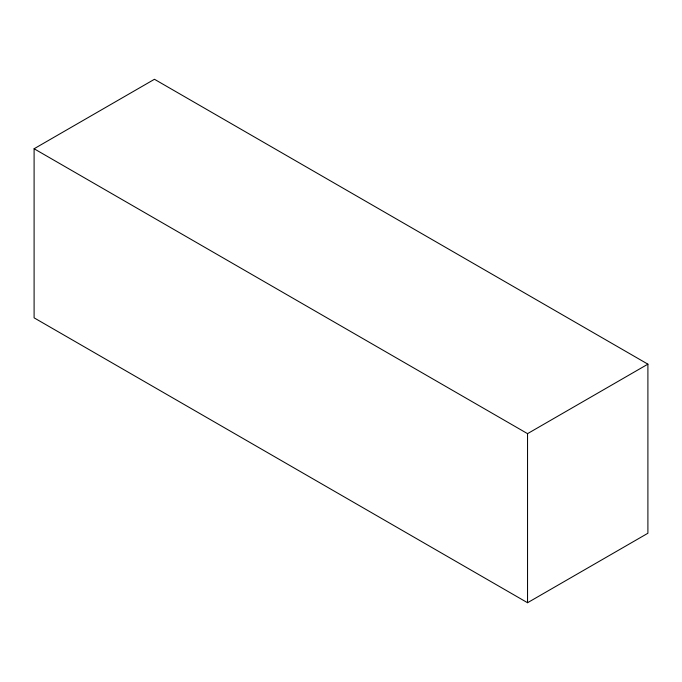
<?xml version="1.0" encoding="UTF-8"?>
<svg xmlns="http://www.w3.org/2000/svg" width="682" height="682" viewBox="0 0 682 682"><rect width="100%" height="100%" fill="white"/><g stroke="black" fill="none" stroke-linecap="round" stroke-linejoin="round"><path stroke-width="1.02" d="M34.1 148.753L154.456 79.274L647.9 364.162L647.9 533.247L527.544 602.726L34.1 317.838L34.1 148.753L527.544 433.65L647.9 364.162M527.544 433.65L527.544 602.726"/></g></svg>
